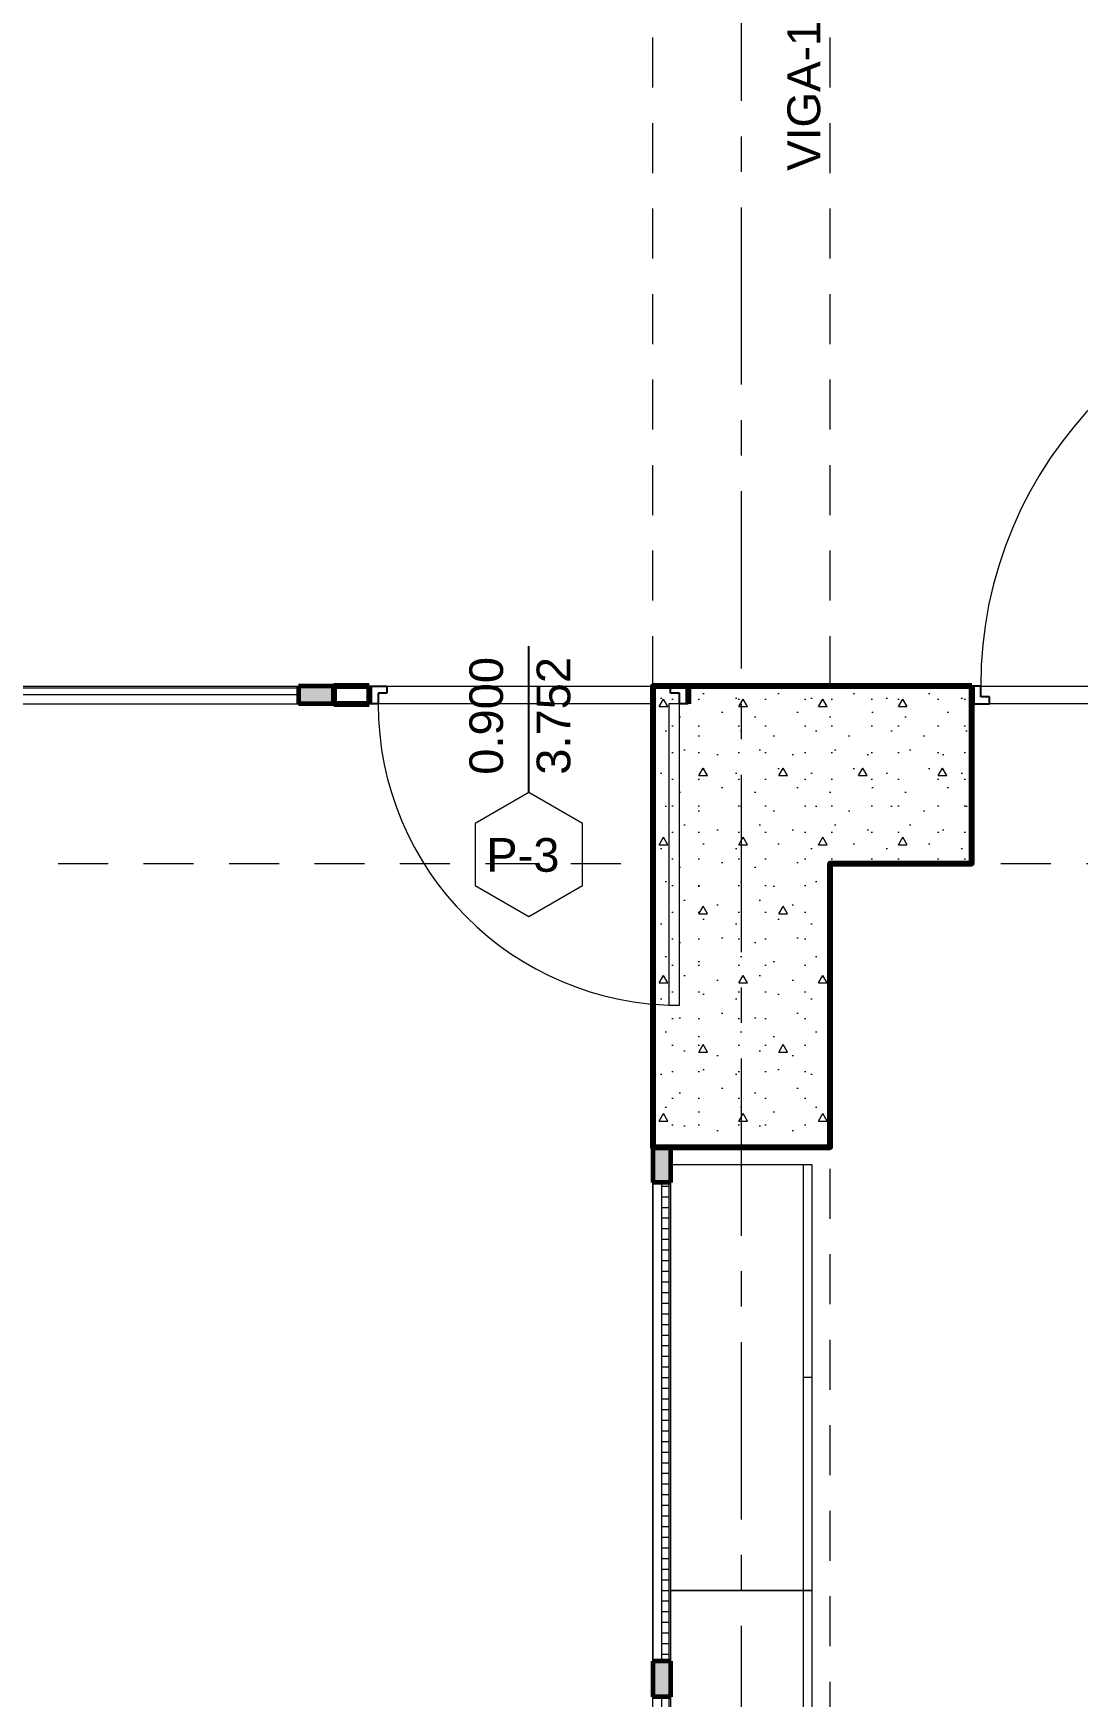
# Model space of a CAD drawing. Header units: inches. Extents: x -38 to 5698, y -33 to 92.
# Drawn here: x 14.322 to 17.269, y 14.55 to 19.241 of the extents above; entities that cross this region are included whole.
import ezdxf

# ---------------------------------------------------------------- set-up
doc = ezdxf.new("R2010")
doc.units = ezdxf.units.IN
doc.header["$MEASUREMENT"] = 0
doc.set_wipeout_variables(frame=1)
for name, pattern in [('Hidden Line', [0.195611, 0.141111, -0.0545]), ('Punto & Raya', [0.65, 0.5, -0.075, 0, -0.075]), ('Wipeout_Contour', [1, 0, -1])]:
    doc.linetypes.add(name, pattern=pattern)
for name, color, linetype in [('02 _ ARQ _ ALB _ Ejes Generales', 7, 'Continuous'), ('02 _ ARQ _ ALB _ Muros Interiores', 7, 'Continuous'), ('02 _ ARQ _ ZON _ Espacio.3D', 7, 'Continuous'), ('08 _ STR _ EXT _ 06 Columnas', 7, 'Continuous'), ('08 _ STR _ EXT _ 09 Vigas', 7, 'Continuous'), ('08 _ STR _ EXT _ 10 Vereda Exterior', 7, 'Continuous'), ('Acabado - Muros', 7, 'Continuous'), ('Interior - Mobiliario', 7, 'Continuous'), ('Notas - Etiquetas', 251, 'Continuous')]:
    doc.layers.add(name, color=color, linetype=linetype)
doc.styles.add('Estilo_Generado_4', font='swisse.ttf')
pattern_1 = [(0, (0, 0), (0, 0.03), [])]

msp = doc.modelspace()

# ---------------------------------------------------------------- hatches: boundary and pattern name
at = {"layer": '08 _ STR _ EXT _ 06 Columnas', "linetype": 'Continuous', "lineweight": 9}
h = msp.add_hatch(dxfattribs=at)
h.set_pattern_fill('HORMIGÓN_EN_MASA_0002', style=0, pattern_type=2)
h.set_pattern_definition([(0, (0, 0), (0, 0.3897114), [0.024375, -0.200625]), (0, (0.1125, 0.19486), (0, 0.3897114), [0.024375, -0.200625]), (60, (0, 0), (-0.3375, 0.194856), [0.024375, -0.200625]), (60, (0.225, 0), (-0.3375, 0.194856), [0.024375, -0.200625]), (120, (0.02437, 0), (0.3375, 0.194856), [0.024375, -0.200625]), (120, (0.24938, 0), (0.3375, 0.194856), [0.024375, -0.200625]), (0, (0, 0.0375), (0, 0.075), [0, -0.075, 0, -0.1125]), (45, (0.0375, 0.0375), (-0.053033, 0.053033), [0, -0.05625, 0, -0.09375])])
h.paths.add_polyline_path([(16.97, 17.4), (16.07, 17.4), (16.07, 16.0998), (16.57, 16.0999), (16.57, 16.9), (16.97, 16.9001)])
at = {"layer": '08 _ STR _ EXT _ 10 Vereda Exterior', "linetype": 'Continuous', "lineweight": 13}
h = msp.add_hatch(dxfattribs=at)
h.set_pattern_fill('RETÍCULA_100X100_0002', color=251, style=0, pattern_type=2)
h.set_pattern_definition([(360, (3.7574, 18.3027), (0, 2.53199), []), (90, (3.7574, 18.3027), (-3.6, 0), [])])
h.paths.add_polyline_path([(2.17, 3.6213), (4.2913, 1.5), (9.32, 1.5), (9.32, 6.5), (40.52, 6.5), (40.52, 1.5), (52.92, 1.5), (52.92, 19.0859), (51.57, 19.0859), (51.57, 7.2), (9.07, 7.2), (9.07, 7.85), (6.5201, 7.85, -0.414214), (6.2701, 8.1), (6.2701, 8.85, -0.414213), (6.5201, 9.1), (9.07, 9.1), (9.07, 12), (6.5201, 12, -0.414214), (6.2701, 12.25), (6.2701, 13, -0.414213), (6.5201, 13.25), (9.07, 13.25), (9.07, 16.15), (6.5201, 16.15, -0.414214), (6.2701, 16.4), (6.2701, 17.15, -0.414213), (6.5201, 17.4), (8.77, 17.4), (8.7706, 21.0499), (2.17, 21.0499)])

# ---------------------------------------------------------------- linework, layer by layer
at = {"layer": '02 _ ARQ _ ALB _ Ejes Generales', "color": 252, "linetype": 'Punto & Raya', "lineweight": 13}
msp.add_line((16.32, 3.05), (16.32, 44.9), dxfattribs=at)
at = {"layer": '02 _ ARQ _ ALB _ Muros Interiores', "color": 152, "linetype": 'Continuous', "lineweight": 25}
msp.add_line((15.72, 17.1), (15.72, 17.5125), dxfattribs=at)
at = {"layer": '02 _ ARQ _ ALB _ Muros Interiores', "color": 165, "linetype": 'Continuous', "lineweight": 25}
for p, q in [((15.32, 17.38), (15.295, 17.38)), ((15.295, 17.38), (15.295, 17.35)), ((15.32, 17.4), (15.32, 17.38)), ((16.12, 17.38), (16.12, 17.4)), ((16.12, 17.4), (16.17, 17.4)), ((16.145, 17.38), (16.12, 17.38)), ((16.145, 17.35), (16.145, 17.38)), ((16.17, 17.4), (16.17, 17.35)), ((16.995, 17.4), (16.97, 17.4)), ((16.97, 17.4), (16.97, 17.35)), ((16.995, 17.37), (16.995, 17.4)), ((17.02, 17.37), (16.995, 17.37)), ((17.02, 17.35), (17.02, 17.37)), ((16.17, 17.35), (16.145, 17.35)), ((16.97, 17.35), (17.02, 17.35))]:
    msp.add_line(p, q, dxfattribs=at)
at = {"layer": '02 _ ARQ _ ALB _ Muros Interiores', "color": 7, "linetype": 'Continuous', "lineweight": 80}
for p, q in [((16.17, 17.4), (16.17, 17.35)), ((16.17, 17.4), (16.17, 17.35)), ((16.17, 17.4), (16.17, 17.35)), ((16.97, 17.4), (16.97, 17.35)), ((16.97, 17.4), (16.97, 17.35)), ((16.97, 17.4), (16.97, 17.35))]:
    msp.add_line(p, q, dxfattribs=at)
at = {"layer": '02 _ ARQ _ ALB _ Muros Interiores', "color": 165, "linetype": 'Continuous', "lineweight": 15}
for p, q in [((16.145, 17.35), (16.115, 17.35)), ((16.115, 17.35), (16.115, 16.5)), ((16.145, 16.5), (16.145, 17.35)), ((16.115, 16.5), (16.145, 16.5))]:
    msp.add_line(p, q, dxfattribs=at)
at = {"layer": '02 _ ARQ _ ALB _ Muros Interiores', "color": 251, "linetype": 'Continuous', "lineweight": 13, "flags": 128}
msp.add_lwpolyline([(15.72, 16.75), (15.8715, 16.8375), (15.8715, 17.0125), (15.72, 17.1), (15.5684, 17.0125), (15.5684, 16.8375)], close=True, dxfattribs=at)
at = {"layer": '02 _ ARQ _ ALB _ Muros Interiores', "color": 7, "linetype": 'Continuous', "lineweight": 15}
for centre, radius, start, end in [((18.145, 17.4), 1.15, 90, 180), ((16.145, 17.35), 0.85, 180, 270)]:
    msp.add_arc(centre, radius, start, end, dxfattribs=at)
at = {"layer": '02 _ ARQ _ ZON _ Espacio.3D', "color": 254, "linetype": 'Continuous', "lineweight": 0, "flags": 128}
msp.add_lwpolyline([(9.07, 29.7), (9.07, 17.4), (23.97, 17.4), (23.97, 16.9001), (23.57, 16.9001), (23.57, 16.2999), (23.445, 16.2999), (23.445, 8.1), (23.57, 8.1), (23.57, 7.45), (30.07, 7.45)], dxfattribs=at)
for points in [[(12.7199, 7.45), (16.07, 7.45), (16.07, 17.35), (12.7199, 17.35)], [(23.195, 16.2998), (23.07, 16.2998), (23.07, 17.35), (16.97, 17.35), (16.97, 16.9001), (16.57, 16.9001), (16.57, 16.0999), (16.1199, 16.0999), (16.1199, 8.1), (16.57, 8.1), (16.57, 7.7), (16.97, 7.7), (16.97, 7.45), (22.67, 7.45), (22.67, 7.7), (23.07, 7.7), (23.07, 8.1), (23.195, 8.1)]]:
    msp.add_lwpolyline(points, close=True, dxfattribs=at)
at = {"layer": '08 _ STR _ EXT _ 06 Columnas', "color": 7, "linetype": 'Continuous', "lineweight": 80, "flags": 128}
msp.add_lwpolyline([(16.97, 17.4), (16.07, 17.4), (16.07, 16.0998), (16.57, 16.0999), (16.57, 16.9), (16.97, 16.9001)], close=True, dxfattribs=at)
at = {"layer": '08 _ STR _ EXT _ 09 Vigas', "color": 251, "linetype": 'Hidden Line', "lineweight": 13}
for p, q in [((16.07, 17.4), (16.07, 29.7)), ((16.57, 17.4), (16.57, 29.7)), ((9.57, 16.9), (16.07, 16.9)), ((16.57, 16.9), (23.07, 16.9)), ((16.57, 7.7), (16.57, 16.9))]:
    msp.add_line(p, q, dxfattribs=at)
at = {"layer": 'Acabado - Muros', "color": 7, "linetype": 'Continuous', "lineweight": 60}
for p, q in [((15.17, 17.4), (15.17, 17.35)), ((16.12, 16.0999), (16.07, 16.0999))]:
    msp.add_line(p, q, dxfattribs=at)
at = {"layer": 'Interior - Mobiliario', "color": 175, "linetype": 'Continuous', "lineweight": 13}
for p, q in [((16.4949, 14.8499), (16.4949, 16.0499)), ((16.5199, 15.4499), (16.4949, 15.4499)), ((16.4949, 13.6499), (16.4949, 14.8499)), ((16.5199, 14.8499), (16.4949, 14.8499))]:
    msp.add_line(p, q, dxfattribs=at)

# ---------------------------------------------------------------- texts
at = {"layer": '02 _ ARQ _ ALB _ Muros Interiores', "color": 251, "lineweight": 25, "char_height": 0.095, "attachment_point": 7, "rotation": 90, "style": 'Estilo_Generado_4'}
for s, insert in [('\\A1;{\\pql;\\pt0;\\fSwis721 Ex BT|b0|i0|c0|p34;0.900\\fSwis721 Ex BT|b0|i0|c0|p34;\\A1{\\H.66x;\\S^  ;}\\fSwis721 Ex BT|b0|i0|c0|p34;\\fSwis721 Ex BT|b0|i0|c0|p34;}', (15.6751, 17.15)), ('\\A1;{\\pql;\\pt0;\\fSwis721 Ex BT|b0|i0|c0|p34;3.752\\fSwis721 Ex BT|b0|i0|c0|p34;\\A1{\\H.66x;\\S^  ;}\\fSwis721 Ex BT|b0|i0|c0|p34;\\fSwis721 Ex BT|b0|i0|c0|p34;}', (15.8649, 17.15))]:
    msp.add_mtext(s, dxfattribs=dict(at, insert=insert))
at = {"layer": '02 _ ARQ _ ALB _ Muros Interiores', "color": 251, "lineweight": 25, "insert": (15.6001, 16.875), "char_height": 0.095, "attachment_point": 7, "style": 'Estilo_Generado_4'}
msp.add_mtext('\\A1;{\\pql;\\pt0;\\fSwis721 Ex BT|b0|i0|c0|p34;P-3\\fSwis721 Ex BT|b0|i0|c0|p34;\\fSwis721 Ex BT|b0|i0|c0|p34;\\fSwis721 Ex BT|b0|i0|c0|p34;}', dxfattribs=at)
at = {"layer": 'Notas - Etiquetas', "color": 8, "linetype": 'Continuous', "lineweight": 13, "insert": (16.5435, 18.853), "char_height": 0.0925, "attachment_point": 7, "rotation": 90, "style": 'Estilo_Generado_4'}
msp.add_mtext('\\A1;{\\pql;\\fSwis721 Ex BT|b0|i0|c0|p34;VIGA-103\\fSwis721 Ex BT|b0|i0|c0|p34; \\fSwis721 Ex BT|b0|i0|c0|p34;0.90\\fSwis721 Ex BT|b0|i0|c0|p34;x\\fSwis721 Ex BT|b0|i0|c0|p34;0.50\\fSwis721 Ex BT|b0|i0|c0|p34;m}', dxfattribs=at)

# ---------------------------------------------------------------- next in the draw order: wipeouts: each hides what was drawn before it
at = {"color": 254, "linetype": 'Wipeout_Contour', "lineweight": 0, "ltscale": 133.299608}
msp.add_wipeout([(13.0865, 17.367), (13.07, 17.367), (13.07, 17.35), (15.07, 17.35), (15.07, 17.4), (13.0865, 17.4)], dxfattribs=at).dxf.layer = 'Acabado - Muros'
at = {"color": 254, "linetype": 'Wipeout_Contour', "lineweight": 0, "ltscale": 88.908212}
msp.add_wipeout([(16.12, 15.9999), (16.07, 15.9999), (16.07, 14.65), (16.12, 14.65)], dxfattribs=at).dxf.layer = 'Acabado - Muros'
at = {"color": 254, "linetype": 'Wipeout_Contour', "lineweight": 0, "ltscale": 124.308523}
msp.add_wipeout([(16.07, 14.55), (16.07, 12.4), (16.087, 12.4), (16.087, 12.4165), (16.12, 12.4165), (16.12, 14.55)], dxfattribs=at).dxf.layer = 'Acabado - Muros'

# ---------------------------------------------------------------- next in the draw order: linework, layer by layer
at = {"layer": '08 _ STR _ EXT _ 09 Vigas', "color": 251, "linetype": 'Hidden Line', "lineweight": 13}
msp.add_line((16.07, 7.7), (16.07, 16.9), dxfattribs=at)
at = {"layer": 'Acabado - Muros', "color": 7, "linetype": 'Continuous', "lineweight": 60}
for p, q in [((15.17, 17.35), (15.07, 17.35)), ((16.07, 16.0999), (16.07, 15.9999)), ((16.07, 14.65), (16.07, 14.55))]:
    msp.add_line(p, q, dxfattribs=at)
at = {"layer": 'Acabado - Muros', "color": 251, "linetype": 'Continuous', "lineweight": 13, "flags": 128}
for points in [[(13.0865, 17.4), (15.07, 17.4)], [(11.07, 17.35), (13.07, 17.35), (15.07, 17.35)], [(16.07, 15.9999), (16.07, 14.65)], [(16.12, 15.9999), (16.12, 14.65)]]:
    msp.add_lwpolyline(points, dxfattribs=at)

# ---------------------------------------------------------------- next in the draw order: wipeouts: each hides what was drawn before it
at = {"color": 254, "linetype": 'Wipeout_Contour', "lineweight": 0, "ltscale": 84.05318}
msp.add_wipeout([(16.115, 12.4165), (16.115, 14.55), (16.095, 14.55), (16.095, 12.4165)], dxfattribs=at).dxf.layer = 'Acabado - Muros'

# ---------------------------------------------------------------- next in the draw order: hatches: boundary and pattern name
at = {"layer": 'Acabado - Muros', "linetype": 'Continuous', "lineweight": 0}
h = msp.add_hatch(dxfattribs=at)
h.set_pattern_fill('CONTRACHAPADO_0002', color=254, style=0, pattern_type=2)
h.set_pattern_definition(pattern_1)
h.paths.add_polyline_path([(16.115, 12.4165), (16.115, 14.55), (16.095, 14.55), (16.095, 12.4165)])

# ---------------------------------------------------------------- next in the draw order: linework, layer by layer
at = {"layer": 'Acabado - Muros', "color": 7, "linetype": 'Continuous', "lineweight": 60}
msp.add_line((16.12, 14.55), (16.07, 14.55), dxfattribs=at)
at = {"layer": 'Acabado - Muros', "color": 7, "linetype": 'Continuous', "lineweight": 13, "flags": 128}
msp.add_lwpolyline([(16.115, 12.4165), (16.095, 12.4165), (16.095, 14.55), (16.115, 14.55)], close=True, dxfattribs=at)

# ---------------------------------------------------------------- next in the draw order: wipeouts: each hides what was drawn before it
at = {"color": 254, "linetype": 'Wipeout_Contour', "lineweight": 0, "ltscale": 89.513363}
msp.add_wipeout([(15.07, 17.395), (13.0865, 17.395), (13.0865, 17.375), (15.07, 17.375)], dxfattribs=at).dxf.layer = 'Acabado - Muros'
at = {"color": 254, "linetype": 'Wipeout_Contour', "lineweight": 0, "ltscale": 88.937847}
msp.add_wipeout([(16.115, 14.65), (16.115, 15.9999), (16.095, 15.9999), (16.095, 14.65)], dxfattribs=at).dxf.layer = 'Acabado - Muros'

# ---------------------------------------------------------------- next in the draw order: hatches: boundary and pattern name
at = {"layer": 'Acabado - Muros', "linetype": 'Continuous', "lineweight": 0}
h = msp.add_hatch(dxfattribs=at)
h.set_pattern_fill('CONTRACHAPADO_0002', color=254, style=0, pattern_type=2)
h.set_pattern_definition(pattern_1)
h.paths.add_polyline_path([(15.07, 17.395), (13.0865, 17.395), (13.0865, 17.375), (15.07, 17.375)])
for points in [[(15.07, 17.4), (15.07, 17.35), (15.17, 17.35), (15.17, 17.4)], [(16.12, 15.9999), (16.12, 16.0999), (16.07, 16.0999), (16.07, 15.9999)], [(16.07, 14.55), (16.12, 14.55), (16.12, 14.65), (16.07, 14.65)]]:
    msp.add_hatch(color=254, dxfattribs=at).paths.add_polyline_path(points)
h = msp.add_hatch(dxfattribs=at)
h.set_pattern_fill('CONTRACHAPADO_0002', color=254, style=0, pattern_type=2)
h.set_pattern_definition(pattern_1)
h.paths.add_polyline_path([(16.115, 14.65), (16.115, 15.9999), (16.095, 15.9999), (16.095, 14.65)])

# ---------------------------------------------------------------- next in the draw order: linework, layer by layer
at = {"layer": 'Acabado - Muros', "color": 7, "linetype": 'Continuous', "lineweight": 60}
for p, q in [((15.07, 17.4), (15.07, 17.35)), ((15.17, 17.4), (15.07, 17.4)), ((16.12, 16.0999), (16.12, 15.9999)), ((16.12, 15.9999), (16.07, 15.9999)), ((16.12, 14.65), (16.07, 14.65)), ((16.12, 14.65), (16.12, 14.55))]:
    msp.add_line(p, q, dxfattribs=at)
at = {"layer": 'Acabado - Muros', "color": 7, "linetype": 'Continuous', "lineweight": 13, "flags": 128}
for points in [[(15.07, 17.395), (15.07, 17.375), (13.0865, 17.375), (13.0865, 17.395)], [(16.115, 14.65), (16.095, 14.65), (16.095, 15.9999), (16.115, 15.9999)]]:
    msp.add_lwpolyline(points, close=True, dxfattribs=at)
at = {"layer": 'Interior - Mobiliario', "color": 175, "linetype": 'Continuous', "lineweight": 13, "flags": 128}
for points in [[(16.5199, 14.8499), (16.5199, 16.0499), (16.1199, 16.0499), (16.1199, 14.8499)], [(16.5199, 13.6499), (16.5199, 14.8499), (16.1199, 14.8499), (16.1199, 13.6499)]]:
    msp.add_lwpolyline(points, close=True, dxfattribs=at)

# ---------------------------------------------------------------- next in the draw order: wipeouts: each hides what was drawn before it
at = {"color": 254, "linetype": 'Wipeout_Contour', "lineweight": 0, "ltscale": 92.412369}
msp.add_wipeout([(15.17, 17.4), (15.17, 17.35), (15.27, 17.35), (15.27, 17.4)], dxfattribs=at).dxf.layer = '02 _ ARQ _ ALB _ Muros Interiores'

# ---------------------------------------------------------------- next in the draw order: linework, layer by layer
at = {"layer": '02 _ ARQ _ ALB _ Muros Interiores', "color": 7, "linetype": 'Continuous', "lineweight": 80}
msp.add_line((15.27, 17.4), (15.27, 17.35), dxfattribs=at)
msp.add_line((15.27, 17.4), (15.27, 17.35), dxfattribs=at)
msp.add_line((15.27, 17.4), (15.27, 17.35), dxfattribs=at)
at = {"layer": '02 _ ARQ _ ALB _ Muros Interiores', "color": 165, "linetype": 'Continuous', "lineweight": 25}
for p, q in [((15.27, 17.35), (15.27, 17.4)), ((15.27, 17.4), (15.32, 17.4)), ((15.295, 17.35), (15.27, 17.35))]:
    msp.add_line(p, q, dxfattribs=at)
at = {"layer": '02 _ ARQ _ ALB _ Muros Interiores', "color": 7, "linetype": 'Continuous', "lineweight": 80, "flags": 128}
for points in [[(15.27, 17.4), (15.17, 17.4)], [(15.17, 17.4), (15.17, 17.35)], [(15.17, 17.35), (15.27, 17.35)]]:
    msp.add_lwpolyline(points, dxfattribs=at)
at = {"layer": '08 _ STR _ EXT _ 09 Vigas', "color": 251, "linetype": 'Hidden Line', "lineweight": 13}
msp.add_line((9.57, 17.4), (30.07, 17.4), dxfattribs=at)

doc.saveas('drawing.dxf')
